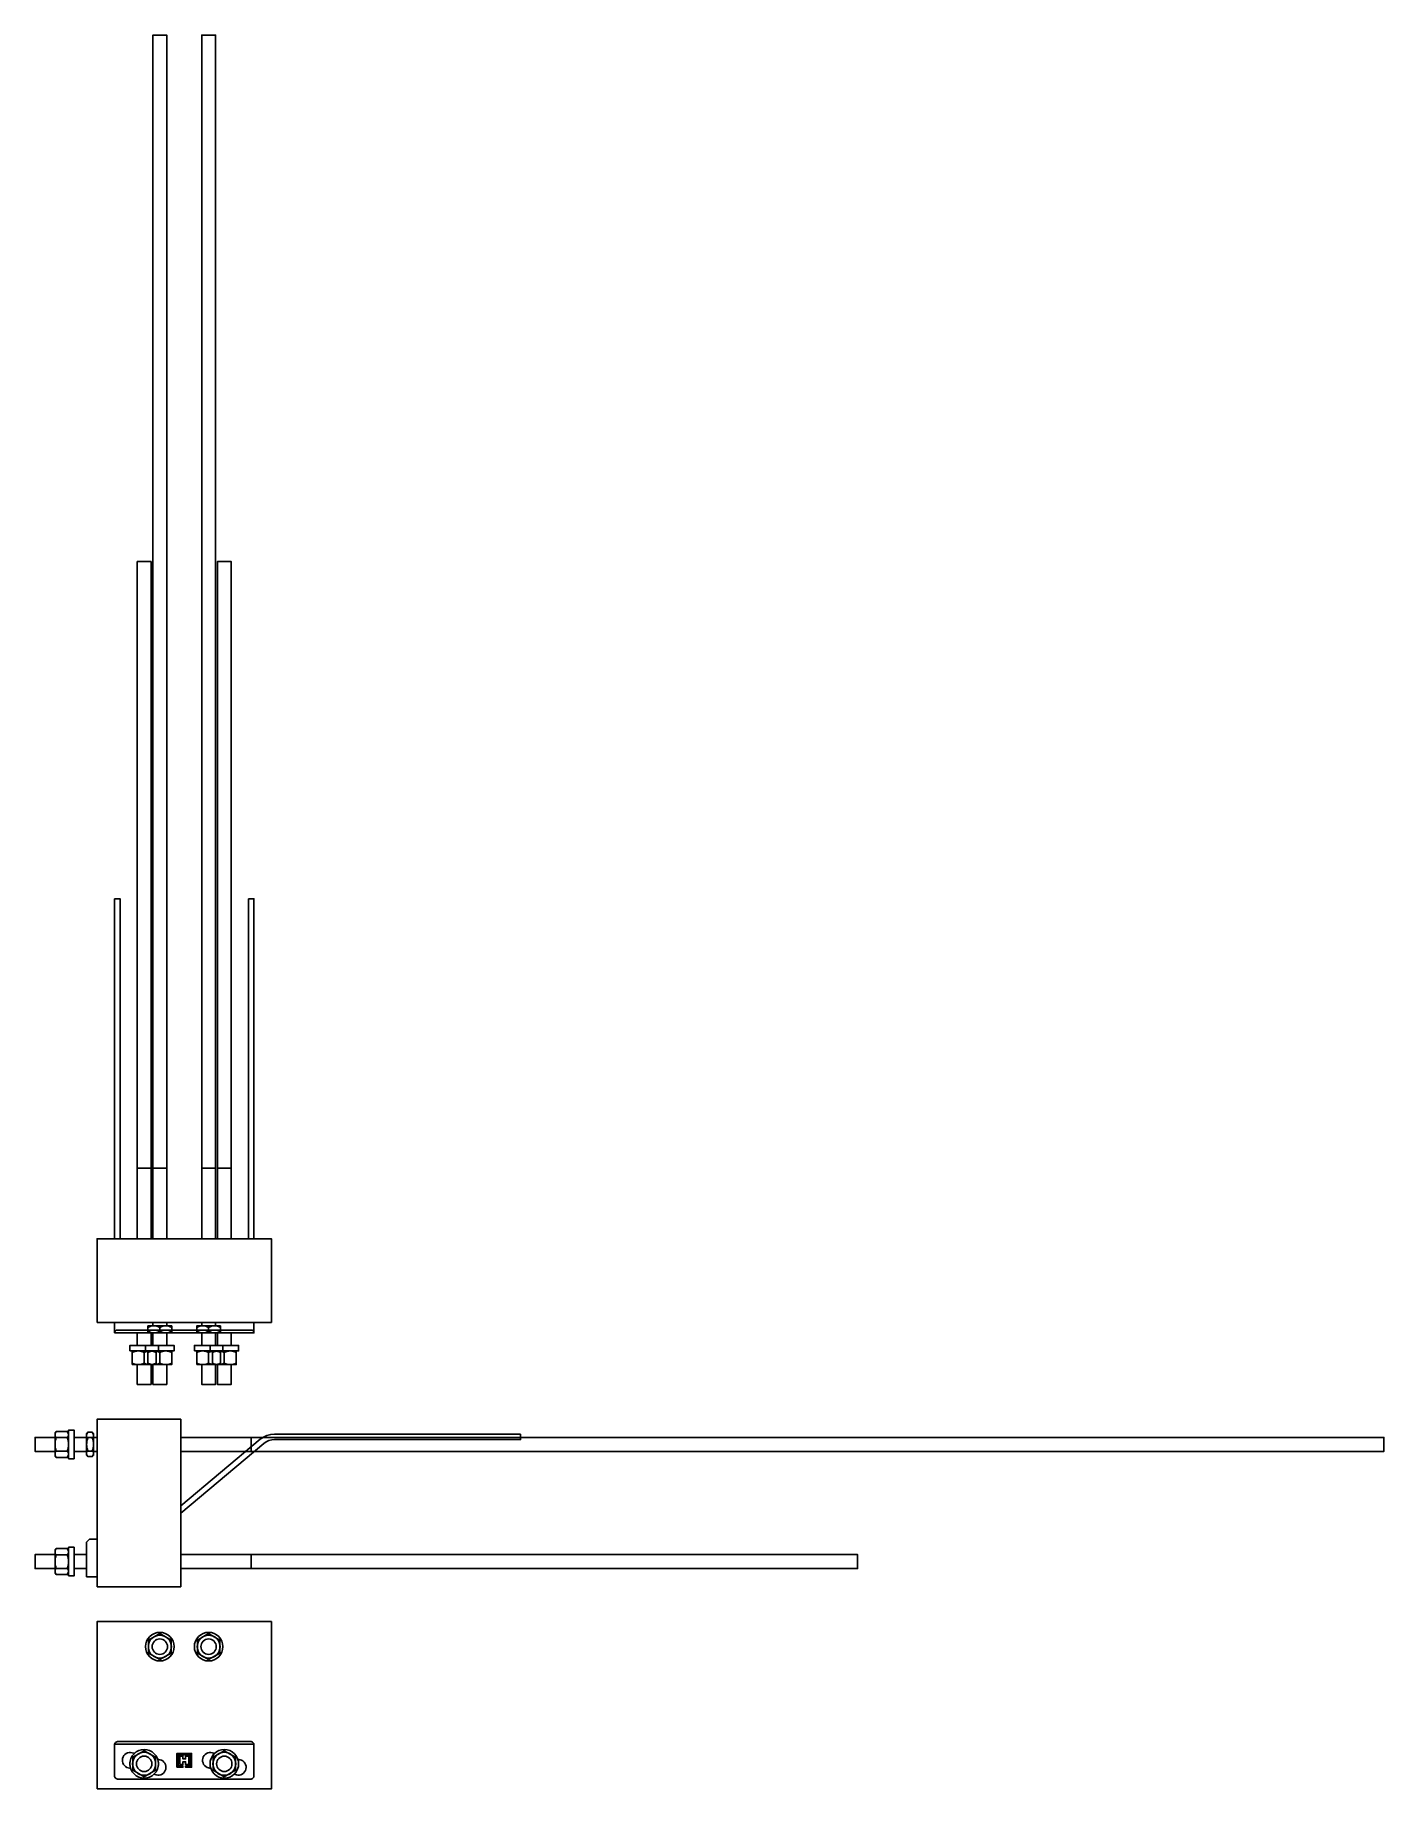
# Model space of a CAD drawing. Extents: x -89 to 1846, y -669 to 1846.
import ezdxf

# ---------------------------------------------------------------- set-up
doc = ezdxf.new("R2010")
doc.units = 0
doc.layers.add('Halfen', color=7, linetype='CONTINUOUS')

msp = doc.modelspace()

# ---------------------------------------------------------------- linework, layer by layer
at = {"layer": 'Halfen', "color": 7}
for p, q in [((90, -15), (90, -5)), ((160, -15), (160, -5)), ((67.5, -60.4), (67.5, -41)), ((90, -60.4), (90, -41)), ((160, -60.4), (160, -41)), ((182.5, -60.4), (182.5, -41)), ((-60.4, -165.185), (-41, -165.185)), ((-15, -165.185), (-5, -165.185)), ((-60.4, -184.815), (-41, -184.815)), ((-15, -184.815), (-5, -184.815)), ((-60.4, -333.185), (-41, -333.185)), ((-60.4, -352.815), (-41, -352.815)), ((25.101, -605), (224.899, -605))]:
    msp.add_line(p, q, dxfattribs=at)
for points in [[(100, 221), (100, 1846), (80, 1846), (80, 221)], [(170, 221), (170, 1846), (150, 1846), (150, 221)], [(77.5, 221), (77.5, 1091), (57.5, 1091), (57.5, 221)], [(192.5, 221), (192.5, 1091), (172.5, 1091), (172.5, 221)], [(25, 607.398), (25, 120), (33, 120), (33, 607.398)], [(217, 607.398), (217, 120), (225, 120), (225, 607.398)], [(57.5, 221), (57.5, 120), (77.5, 120), (77.5, 221)], [(80, 221), (80, 120), (100, 120), (100, 221)], [(150, 221), (150, 120), (170, 120), (170, 221)], [(172.5, 221), (172.5, 120), (192.5, 120), (192.5, 221)], [(0, 0), (250, 0), (250, 120), (0, 120)], [(25, -15), (225, -15), (225, 0), (25, 0)], [(80, 0), (80, -5), (100, -5), (100, 0)], [(150, 0), (150, -5), (170, -5), (170, 0)], [(57.5, -15), (57.5, -33), (77.5, -33), (77.5, -15)], [(73, -15), (107, -15), (107, -5), (73, -5)], [(80, -15), (80, -33), (100, -33), (100, -15)], [(143, -15), (177, -15), (177, -5), (143, -5)], [(150, -15), (150, -33), (170, -33), (170, -15)], [(172.5, -15), (172.5, -33), (192.5, -33), (192.5, -15)], [(47, -41), (88, -41), (88, -33), (47, -33)], [(50.5, -60.4), (84.5, -60.4), (84.5, -41), (50.5, -41)], [(69.5, -41), (110.5, -41), (110.5, -33), (69.5, -33)], [(73, -60.4), (107, -60.4), (107, -41), (73, -41)], [(139.5, -41), (180.5, -41), (180.5, -33), (139.5, -33)], [(143, -60.4), (177, -60.4), (177, -41), (143, -41)], [(162, -41), (203, -41), (203, -33), (162, -33)], [(165.5, -60.4), (199.5, -60.4), (199.5, -41), (165.5, -41)], [(57.5, -60.4), (57.5, -89), (77.5, -89), (77.5, -60.4)], [(80, -60.4), (80, -89), (100, -89), (100, -60.4)], [(150, -60.4), (150, -89), (170, -89), (170, -60.4)], [(172.5, -60.4), (172.5, -89), (192.5, -89), (192.5, -60.4)], [(0, -379), (120, -379), (120, -139), (0, -139)], [(-60.4, -165), (-89, -165), (-89, -185), (-60.4, -185)], [(-58.621, -193.645), (-42.779, -193.645), (-41, -191.866), (-41, -158.134), (-42.779, -156.355), (-58.621, -156.355), (-60.4, -158.134), (-60.4, -191.866)], [(-41, -195.5), (-33, -195.5), (-33, -154.5), (-41, -154.5)], [(-15, -165), (-33, -165), (-33, -185), (-15, -185)], [(-13.098, -192.515), (-6.902, -192.515), (-5, -190.613), (-5, -159.387), (-6.902, -157.485), (-13.098, -157.485), (-15, -159.387), (-15, -190.613)], [(0, -165), (-5, -165), (-5, -185), (0, -185)], [(607.398, -160.064), (254.589, -160.064), (249.032, -160.55), (243.644, -161.994), (238.589, -164.351), (234.02, -167.551), (120, -263.225), (120, -273.668), (239.162, -173.679), (242.589, -171.28), (246.381, -169.512), (250.422, -168.429), (254.589, -168.064), (607.398, -168.064)], [(221, -165), (120, -165), (120, -185), (221, -185)], [(221, -185), (1846, -185), (1846, -165), (221, -165)], [(-58.621, -361.645), (-42.779, -361.645), (-41, -359.866), (-41, -326.134), (-42.779, -324.355), (-58.621, -324.355), (-60.4, -326.134), (-60.4, -359.866)], [(-41, -363.5), (-33, -363.5), (-33, -322.5), (-41, -322.5)], [(-15, -365), (0, -365), (0, -311), (-11, -311), (-15, -315)], [(-60.4, -333), (-89, -333), (-89, -353), (-60.4, -353)], [(-15, -333), (-33, -333), (-33, -353), (-15, -353)], [(221, -333), (120, -333), (120, -353), (221, -353)], [(221, -353), (1091, -353), (1091, -333), (221, -333)], [(0, -669), (250, -669), (250, -429), (0, -429)], [(110.5, -465), (110.106, -461.001), (108.94, -457.155), (107.045, -453.611), (104.496, -450.504), (101.389, -447.955), (97.845, -446.06), (93.999, -444.894), (90, -444.5), (86.001, -444.894), (82.155, -446.06), (78.611, -447.955), (75.504, -450.504), (72.955, -453.611), (71.06, -457.155), (69.894, -461.001), (69.5, -465), (69.894, -468.999), (71.06, -472.845), (72.955, -476.389), (75.504, -479.496), (78.611, -482.045), (82.155, -483.94), (86.001, -485.106), (90, -485.5), (93.999, -485.106), (97.845, -483.94), (101.389, -482.045), (104.496, -479.496), (107.045, -476.389), (108.94, -472.845), (110.106, -468.999)], [(90, -483.645), (106.147, -474.322), (106.147, -455.678), (90, -446.355), (73.853, -455.678), (73.853, -474.322)], [(180.5, -465), (180.106, -461.001), (178.94, -457.155), (177.045, -453.611), (174.496, -450.504), (171.389, -447.955), (167.845, -446.06), (163.999, -444.894), (160, -444.5), (156.001, -444.894), (152.155, -446.06), (148.611, -447.955), (145.504, -450.504), (142.955, -453.611), (141.06, -457.155), (139.894, -461.001), (139.5, -465), (139.894, -468.999), (141.06, -472.845), (142.955, -476.389), (145.504, -479.496), (148.611, -482.045), (152.155, -483.94), (156.001, -485.106), (160, -485.5), (163.999, -485.106), (167.845, -483.94), (171.389, -482.045), (174.496, -479.496), (177.045, -476.389), (178.94, -472.845), (180.106, -468.999)], [(160, -483.645), (176.147, -474.322), (176.147, -455.678), (160, -446.355), (143.853, -455.678), (143.853, -474.322)], [(25, -650), (25.096, -650.975), (25.381, -651.913), (25.843, -652.778), (26.464, -653.536), (27.222, -654.157), (28.087, -654.619), (29.025, -654.904), (30, -655), (220, -655), (220.975, -654.904), (221.913, -654.619), (222.778, -654.157), (223.536, -653.536), (224.157, -652.778), (224.619, -651.913), (224.904, -650.975), (225, -650), (225, -606), (224.904, -605.025), (224.619, -604.087), (224.157, -603.222), (223.536, -602.464), (222.778, -601.843), (221.913, -601.381), (220.975, -601.096), (220, -601), (30, -601), (29.025, -601.096), (28.087, -601.381), (27.222, -601.843), (26.464, -602.464), (25.843, -603.222), (25.381, -604.087), (25.096, -605.025), (25, -606)], [(48.04, -616.763), (45.837, -616.874), (43.698, -617.412), (41.706, -618.357), (39.936, -619.673), (38.457, -621.308), (37.325, -623.201), (36.584, -625.278), (36.263, -627.46), (36.374, -629.663), (36.912, -631.802), (37.857, -633.794), (39.173, -635.564), (40.808, -637.043), (42.701, -638.175), (44.778, -638.916), (48.173, -639.762), (47.883, -638.951), (47.394, -636.999), (47.099, -635.009), (47, -633), (47.099, -630.991), (47.394, -629.001), (47.883, -627.049), (48.56, -625.155), (49.421, -623.336), (50.455, -621.611), (51.653, -619.995), (53.004, -618.504), (53.633, -617.935), (50.222, -617.084)], [(88, -633), (87.606, -629.001), (86.44, -625.155), (84.545, -621.611), (81.996, -618.504), (78.889, -615.955), (75.345, -614.06), (71.499, -612.894), (67.5, -612.5), (63.501, -612.894), (59.655, -614.06), (56.111, -615.955), (53.004, -618.504), (50.455, -621.611), (48.56, -625.155), (47.394, -629.001), (47, -633), (47.394, -636.999), (48.56, -640.845), (50.455, -644.389), (53.004, -647.496), (56.111, -650.045), (59.655, -651.94), (63.501, -653.106), (67.5, -653.5), (71.499, -653.106), (75.345, -651.94), (78.889, -650.045), (81.996, -647.496), (84.545, -644.389), (86.44, -640.845), (87.606, -636.999)], [(67.5, -651.645), (83.647, -642.322), (83.647, -623.678), (67.5, -614.355), (51.353, -623.678), (51.353, -642.322)], [(86.816, -626.208), (87.117, -627.049), (87.606, -629.001), (87.901, -630.991), (88, -633), (87.901, -635.009), (87.606, -636.999), (87.117, -638.951), (86.44, -640.845), (85.579, -642.664), (84.545, -644.389), (83.347, -646.005), (81.996, -647.496), (81.39, -648.044), (84.778, -648.889), (86.96, -649.21), (89.163, -649.1), (91.302, -648.561), (93.294, -647.616), (95.064, -646.301), (96.543, -644.665), (97.675, -642.772), (98.416, -640.695), (98.737, -638.513), (98.626, -636.31), (98.088, -634.172), (97.143, -632.179), (95.827, -630.409), (94.192, -628.93), (92.299, -627.798), (90.222, -627.057)], [(114.5, -638), (123, -638), (123, -636), (116.5, -636), (116.5, -620), (133.5, -620), (133.5, -636), (127, -636), (127, -638), (135.5, -638), (135.5, -618), (114.5, -618)], [(118.5, -634), (123, -634), (123, -630), (127, -630), (127, -634), (131.5, -634), (131.5, -622), (127, -622), (127, -626), (123, -626), (123, -622), (118.5, -622)], [(163.04, -616.763), (160.837, -616.874), (158.698, -617.412), (156.706, -618.357), (154.936, -619.673), (153.457, -621.308), (152.325, -623.201), (151.584, -625.278), (151.263, -627.46), (151.374, -629.663), (151.912, -631.802), (152.857, -633.794), (154.173, -635.564), (155.808, -637.043), (157.701, -638.175), (159.778, -638.916), (163.173, -639.762), (162.883, -638.951), (162.394, -636.999), (162.099, -635.009), (162, -633), (162.099, -630.991), (162.394, -629.001), (162.883, -627.049), (163.56, -625.155), (164.421, -623.336), (165.455, -621.611), (166.653, -619.995), (168.004, -618.504), (168.633, -617.935), (165.222, -617.084)], [(203, -633), (202.606, -629.001), (201.44, -625.155), (199.545, -621.611), (196.996, -618.504), (193.889, -615.955), (190.345, -614.06), (186.499, -612.894), (182.5, -612.5), (178.501, -612.894), (174.655, -614.06), (171.111, -615.955), (168.004, -618.504), (165.455, -621.611), (163.56, -625.155), (162.394, -629.001), (162, -633), (162.394, -636.999), (163.56, -640.845), (165.455, -644.389), (168.004, -647.496), (171.111, -650.045), (174.655, -651.94), (178.501, -653.106), (182.5, -653.5), (186.499, -653.106), (190.345, -651.94), (193.889, -650.045), (196.996, -647.496), (199.545, -644.389), (201.44, -640.845), (202.606, -636.999)], [(182.5, -651.645), (198.647, -642.322), (198.647, -623.678), (182.5, -614.355), (166.353, -623.678), (166.353, -642.322)], [(201.816, -626.208), (202.117, -627.049), (202.606, -629.001), (202.901, -630.991), (203, -633), (202.901, -635.009), (202.606, -636.999), (202.117, -638.951), (201.44, -640.845), (200.579, -642.664), (199.545, -644.389), (198.347, -646.005), (196.996, -647.496), (196.39, -648.044), (199.778, -648.889), (201.96, -649.21), (204.163, -649.1), (206.302, -648.561), (208.294, -647.616), (210.064, -646.301), (211.543, -644.665), (212.675, -642.772), (213.416, -640.695), (213.737, -638.513), (213.626, -636.31), (213.088, -634.172), (212.143, -632.179), (210.827, -630.409), (209.192, -628.93), (207.299, -627.798), (205.222, -627.057)]]:
    msp.add_lwpolyline(points, close=True, dxfattribs=at)
msp.add_lwpolyline([(25, -15), (25.077, -14.22), (25.304, -13.469), (25.674, -12.778), (26.172, -12.172), (26.778, -11.674), (27.469, -11.304), (28.22, -11.077), (29, -11), (221, -11), (221.78, -11.077), (222.531, -11.304), (223.222, -11.674), (223.828, -12.172), (224.326, -12.778), (224.696, -13.469), (224.923, -14.22), (225, -15)], dxfattribs=at)
for centre, radius in [((90, -465), 16.5), ((160, -465), 16.5), ((90, -465), 11), ((160, -465), 11), ((67.5, -633), 16.5), ((67.5, -633), 11), ((182.5, -633), 16.5), ((182.5, -633), 11)]:
    msp.add_circle(centre, radius, dxfattribs=at)
for centre, radius, start, end in [((81.5, -22.515), 17.515, 60.967979, 119.032021), ((81.5, 2.515), 17.515, 240.967987, 299.032013), ((98.5, -22.515), 17.515, 60.967979, 119.032021), ((98.5, 2.515), 17.515, 240.967987, 299.032013), ((151.5, -22.515), 17.515, 60.967979, 119.032021), ((151.5, 2.515), 17.515, 240.967987, 299.032013), ((168.5, -22.515), 17.515, 60.967979, 119.032021), ((168.5, 2.515), 17.515, 240.967987, 299.032013), ((59, -59.645), 18.645, 62.878025, 117.121971), ((76, -59.645), 18.645, 62.878025, 117.121971), ((81.5, -59.645), 18.645, 62.878025, 117.121971), ((98.5, -59.645), 18.645, 62.878025, 117.121971), ((151.5, -59.645), 18.645, 62.878025, 117.121971), ((168.5, -59.645), 18.645, 62.878025, 117.121971), ((174, -59.645), 18.645, 62.878025, 117.121971), ((191, -59.645), 18.645, 62.878025, 117.121971), ((59, -41.755), 18.645, 242.878021, 297.121979), ((76, -41.755), 18.645, 242.878021, 297.121979), ((81.5, -41.755), 18.645, 242.878021, 297.121979), ((98.5, -41.755), 18.645, 242.878021, 297.121979), ((151.5, -41.755), 18.645, 242.878021, 297.121979), ((168.5, -41.755), 18.645, 242.878021, 297.121979), ((174, -41.755), 18.645, 242.878021, 297.121979), ((191, -41.755), 18.645, 242.878021, 297.121979), ((-52.741, -161.262), 7.659, 140.152039, 219.847961), ((-32.432, -175), 27.968, 159.455093, 200.544907), ((-48.659, -161.262), 7.659, -39.847961, 39.847961), ((-68.968, -175), 27.968, -20.544922, 20.544909), ((-7.719, -162.392), 7.281, 137.625839, 222.374161), ((11.272, -175), 26.272, 158.063248, 201.936752), ((-12.281, -162.392), 7.281, -42.374176, 42.374165), ((-31.272, -175), 26.272, -21.936737, 21.936749), ((-52.741, -188.738), 7.659, 140.152039, 219.847961), ((-48.659, -188.738), 7.659, -39.847961, 39.847961), ((-7.719, -187.608), 7.281, 137.625839, 222.374161), ((-12.281, -187.608), 7.281, -42.374176, 42.374165), ((-52.741, -329.262), 7.659, 140.152039, 219.847961), ((-48.659, -329.262), 7.659, -39.847961, 39.847961), ((-32.432, -343), 27.968, 159.455093, 200.544907), ((-52.741, -356.738), 7.659, 140.152039, 219.847961), ((-68.968, -343), 27.968, -20.544922, 20.544909), ((-48.659, -356.738), 7.659, -39.847961, 39.847961)]:
    msp.add_arc(centre, radius, start, end, dxfattribs=at)

doc.saveas('drawing.dxf')
